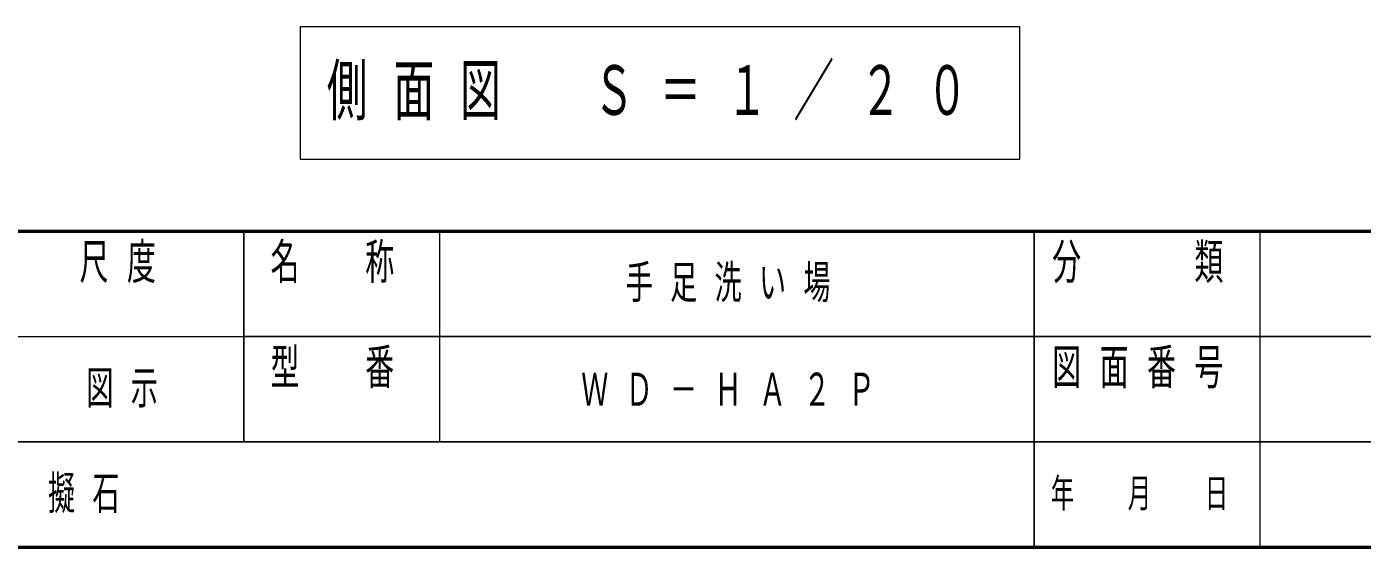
# Model space of a CAD drawing. Units: millimetres on the paper, scale 1:20. Extents: x -385 to 0, y -5 to 267.
# Drawn here: x -201.9 to -113.2, y 0 to 34.6 of the extents above; entities that cross this region are included whole.
import ezdxf

# ---------------------------------------------------------------- set-up
doc = ezdxf.new("R2010")
doc.units = ezdxf.units.MM
doc.layers.add('LY_1', color=7, linetype='Continuous', lineweight=13)
doc.layers.add('LY_2', color=7, linetype='Continuous', lineweight=13)
doc.styles.add('ＭＳ ゴシック', font='')
doc.styles.get('ＭＳ ゴシック').set_extended_font_data('MS Gothic')

msp = doc.modelspace()

# ---------------------------------------------------------------- linework, layer by layer
at = {"layer": 'LY_1'}
for p, q in [((-183.741, 34.591), (-183.741, 25.791)), ((-135.941, 34.591), (-183.741, 34.591)), ((-135.941, 25.791), (-135.941, 34.591)), ((-183.741, 25.791), (-135.941, 25.791))]:
    msp.add_line(p, q, dxfattribs=at)
at = {"layer": 'LY_2', "lineweight": 50}
for p, q in [((-385, 21), (0, 21)), ((-385, 0), (0, 0))]:
    msp.add_line(p, q, dxfattribs=at)
at = {"layer": 'LY_2', "color": 211, "lineweight": 25}
for p, q in [((-187.5, 21), (-187.5, 7)), ((-135, 21), (-135, 0)), ((-187.5, 14), (-70, 14)), ((-242.5, 7), (0, 7))]:
    msp.add_line(p, q, dxfattribs=at)
at = {"layer": 'LY_2'}
for p, q in [((-174.5, 21), (-174.5, 7)), ((-120, 21), (-120, 0)), ((-242.5, 14), (-187.5, 14))]:
    msp.add_line(p, q, dxfattribs=at)

# ---------------------------------------------------------------- texts
at = {"layer": 'LY_1', "style": 'ＭＳ ゴシック'}
for s, insert, char_height, attachment_point in [('\\T1.64;\\W0.6;側面図\u3000Ｓ＝１／２０', (-159.841, 30.191), 3.299, 5), ('\\T1.64;\\W0.6;手足洗い場', (-154.75, 17.5), 2.199, 5), ('\\T1.64;\\W0.6;図示', (-195, 10.5), 2.199, 5), ('\\T1.64;\\W0.6;ＷＤ－ＨＡ２Ｐ', (-154.75, 10.5), 2.199, 5), ('\\T1.64;\\W0.6;擬石', (-200.5, 3.5), 2.199, 4)]:
    msp.add_mtext(s, dxfattribs=dict(at, insert=insert, char_height=char_height, attachment_point=attachment_point))
at = {"layer": 'LY_2', "color": 4, "style": 'ＭＳ ゴシック'}
for s, insert, char_height, attachment_point in [('\\T1.64;\\W0.6;尺度', (-195.25, 20.167), 2.346, 2), ('\\T1.64;\\W0.6;名\u3000称', (-181, 20.167), 2.346, 2), ('\\T1.64;\\W0.6;分\u3000\u3000類', (-127.5, 20.167), 2.346, 2), ('\\T1.64;\\W0.6;型\u3000番', (-181, 13.167), 2.346, 2), ('\\T1.64;\\W0.6;図面番号', (-127.5, 13.167), 2.346, 2), ('\\T1.64;\\W0.6;年\u3000月\u3000日', (-127.5, 3.5), 1.906, 5)]:
    msp.add_mtext(s, dxfattribs=dict(at, insert=insert, char_height=char_height, attachment_point=attachment_point))

doc.saveas('drawing.dxf')
